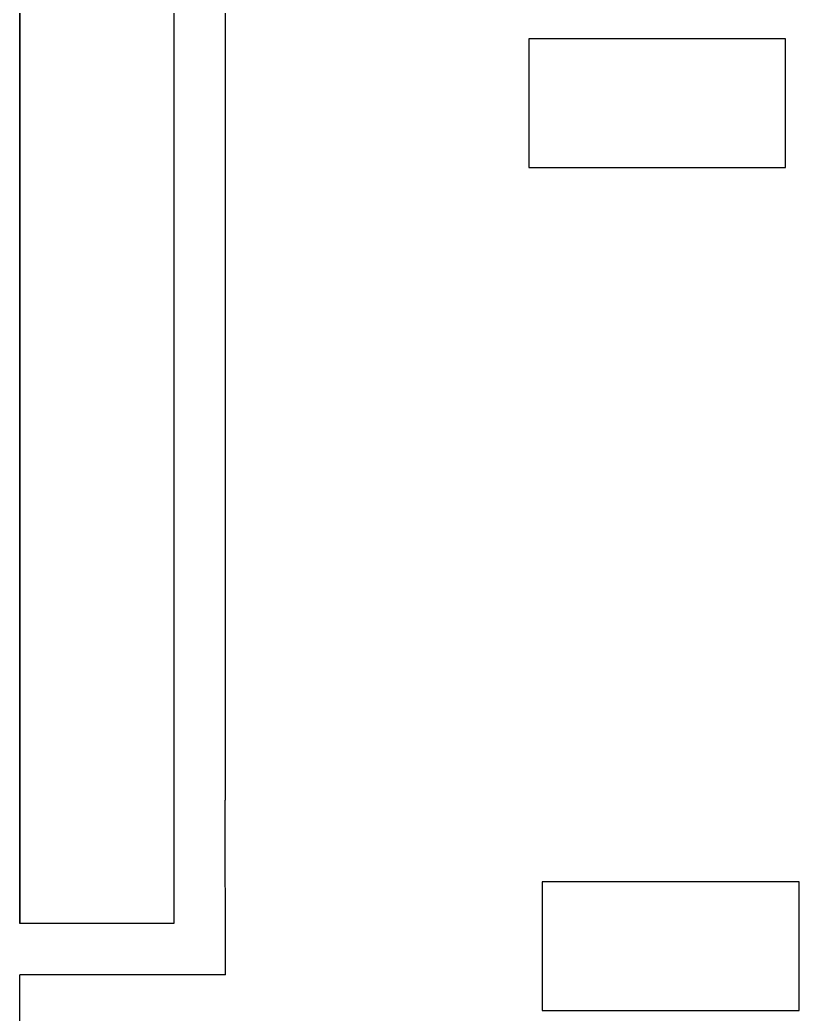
# Model space of a CAD drawing. Extents: x -19 to 297, y 0 to 420.
# Drawn here: x 68.67 to 76.25, y 217.59 to 227.26 of the extents above; entities that cross this region are included whole.
import ezdxf

# ---------------------------------------------------------------- set-up
doc = ezdxf.new("R2010")
doc.units = 0
doc.header["$MEASUREMENT"] = 0
doc.linetypes.add('K5LT_BASIC', pattern=[0])
doc.layers.add('Системный слой', color=7, linetype='Continuous')

# ---------------------------------------------------------------- blocks, each defined once
blk = doc.blocks.new('*U')
at = {"layer": 'Системный слой', "color": 5, "linetype": 'K5LT_BASIC'}
for p, q in [((76.1203, 227.0786), (73.6203, 227.0786)), ((73.6203, 227.0786), (73.6203, 225.8286)), ((76.1203, 225.8286), (76.1203, 227.0786)), ((73.6203, 225.8286), (76.1203, 225.8286)), ((76.2526, 218.8766), (73.7526, 218.8766)), ((73.7526, 218.8766), (73.7526, 217.6266)), ((76.2526, 217.6266), (76.2526, 218.8766)), ((73.7526, 217.6266), (76.2526, 217.6266))]:
    blk.add_line(p, q, dxfattribs=at)

msp = doc.modelspace()

# ---------------------------------------------------------------- linework, layer by layer
at = {"layer": 'Системный слой', "color": 5, "linetype": 'K5LT_BASIC'}
for p, q in [((68.6667, 251.1457), (68.6667, 218.4719)), ((70.6667, 240.5646), (70.6667, 219.6703)), ((68.6667, 218.4719), (68.6667, 236.0648)), ((70.1667, 236.0648), (70.1667, 218.4719)), ((70.667, 217.972), (70.6667, 219.6703)), ((70.1667, 218.4719), (68.6667, 218.4719)), ((70.667, 217.972), (68.6667, 217.972)), ((68.6667, 217.1568), (68.6667, 217.972))]:
    msp.add_line(p, q, dxfattribs=at)

# ---------------------------------------------------------------- block references
at = {"layer": 'Системный слой'}
msp.add_blockref('*U', (0, 0), dxfattribs=at)
msp.add_blockref('*U', (0, 0), dxfattribs=at)
msp.add_blockref('*U', (0, 0), dxfattribs=at)
msp.add_blockref('*U', (0, 0), dxfattribs=at)
msp.add_blockref('*U', (0, 0), dxfattribs=at)
msp.add_blockref('*U', (0, 0), dxfattribs=at)
msp.add_blockref('*U', (0, 0), dxfattribs=at)
msp.add_blockref('*U', (0, 0), dxfattribs=at)
msp.add_blockref('*U', (0, 0), dxfattribs=at)
msp.add_blockref('*U', (0, 0), dxfattribs=at)
msp.add_blockref('*U', (0, 0), dxfattribs=at)
msp.add_blockref('*U', (0, 0), dxfattribs=at)
msp.add_blockref('*U', (0, 0), dxfattribs=at)
msp.add_blockref('*U', (0, 0), dxfattribs=at)
msp.add_blockref('*U', (0, 0), dxfattribs=at)
msp.add_blockref('*U', (0, 0), dxfattribs=at)
msp.add_blockref('*U', (0, 0), dxfattribs=at)
msp.add_blockref('*U', (0, 0), dxfattribs=at)
msp.add_blockref('*U', (0, 0), dxfattribs=at)
msp.add_blockref('*U', (0, 0), dxfattribs=at)
msp.add_blockref('*U', (0, 0), dxfattribs=at)
msp.add_blockref('*U', (0, 0), dxfattribs=at)
msp.add_blockref('*U', (0, 0), dxfattribs=at)
msp.add_blockref('*U', (0, 0), dxfattribs=at)
msp.add_blockref('*U', (0, 0), dxfattribs=at)
msp.add_blockref('*U', (0, 0), dxfattribs=at)
msp.add_blockref('*U', (0, 0), dxfattribs=at)
msp.add_blockref('*U', (0, 0), dxfattribs=at)
msp.add_blockref('*U', (0, 0), dxfattribs=at)
msp.add_blockref('*U', (0, 0), dxfattribs=at)
msp.add_blockref('*U', (0, 0), dxfattribs=at)
msp.add_blockref('*U', (0, 0), dxfattribs=at)
msp.add_blockref('*U', (0, 0), dxfattribs=at)
msp.add_blockref('*U', (0, 0), dxfattribs=at)
msp.add_blockref('*U', (0, 0), dxfattribs=at)
msp.add_blockref('*U', (0, 0), dxfattribs=at)
msp.add_blockref('*U', (0, 0), dxfattribs=at)
msp.add_blockref('*U', (0, 0), dxfattribs=at)
msp.add_blockref('*U', (0, 0), dxfattribs=at)
msp.add_blockref('*U', (0, 0), dxfattribs=at)
msp.add_blockref('*U', (0, 0), dxfattribs=at)
msp.add_blockref('*U', (0, 0), dxfattribs=at)
msp.add_blockref('*U', (0, 0), dxfattribs=at)
msp.add_blockref('*U', (0, 0), dxfattribs=at)
msp.add_blockref('*U', (0, 0), dxfattribs=at)
msp.add_blockref('*U', (0, 0), dxfattribs=at)
msp.add_blockref('*U', (0, 0), dxfattribs=at)
msp.add_blockref('*U', (0, 0), dxfattribs=at)
msp.add_blockref('*U', (0, 0), dxfattribs=at)
msp.add_blockref('*U', (0, 0), dxfattribs=at)
msp.add_blockref('*U', (0, 0), dxfattribs=at)
msp.add_blockref('*U', (0, 0), dxfattribs=at)
msp.add_blockref('*U', (0, 0), dxfattribs=at)
msp.add_blockref('*U', (0, 0), dxfattribs=at)
msp.add_blockref('*U', (0, 0), dxfattribs=at)
msp.add_blockref('*U', (0, 0), dxfattribs=at)
msp.add_blockref('*U', (0, 0), dxfattribs=at)
msp.add_blockref('*U', (0, 0), dxfattribs=at)
msp.add_blockref('*U', (0, 0), dxfattribs=at)
msp.add_blockref('*U', (0, 0), dxfattribs=at)
msp.add_blockref('*U', (0, 0), dxfattribs=at)
msp.add_blockref('*U', (0, 0), dxfattribs=at)
msp.add_blockref('*U', (0, 0), dxfattribs=at)
msp.add_blockref('*U', (0, 0), dxfattribs=at)
msp.add_blockref('*U', (0, 0), dxfattribs=at)
msp.add_blockref('*U', (0, 0), dxfattribs=at)
msp.add_blockref('*U', (0, 0), dxfattribs=at)
msp.add_blockref('*U', (0, 0), dxfattribs=at)
msp.add_blockref('*U', (0, 0), dxfattribs=at)
msp.add_blockref('*U', (0, 0), dxfattribs=at)
msp.add_blockref('*U', (0, 0), dxfattribs=at)
msp.add_blockref('*U', (0, 0), dxfattribs=at)
msp.add_blockref('*U', (0, 0), dxfattribs=at)
msp.add_blockref('*U', (0, 0), dxfattribs=at)
msp.add_blockref('*U', (0, 0), dxfattribs=at)
msp.add_blockref('*U', (0, 0), dxfattribs=at)
msp.add_blockref('*U', (0, 0), dxfattribs=at)
msp.add_blockref('*U', (0, 0), dxfattribs=at)
msp.add_blockref('*U', (0, 0), dxfattribs=at)
msp.add_blockref('*U', (0, 0), dxfattribs=at)
msp.add_blockref('*U', (0, 0), dxfattribs=at)
msp.add_blockref('*U', (0, 0), dxfattribs=at)
msp.add_blockref('*U', (0, 0), dxfattribs=at)
msp.add_blockref('*U', (0, 0), dxfattribs=at)
msp.add_blockref('*U', (0, 0), dxfattribs=at)
msp.add_blockref('*U', (0, 0), dxfattribs=at)
msp.add_blockref('*U', (0, 0), dxfattribs=at)
msp.add_blockref('*U', (0, 0), dxfattribs=at)
msp.add_blockref('*U', (0, 0), dxfattribs=at)
msp.add_blockref('*U', (0, 0), dxfattribs=at)
msp.add_blockref('*U', (0, 0), dxfattribs=at)
msp.add_blockref('*U', (0, 0), dxfattribs=at)
msp.add_blockref('*U', (0, 0), dxfattribs=at)
msp.add_blockref('*U', (0, 0), dxfattribs=at)
msp.add_blockref('*U', (0, 0), dxfattribs=at)
msp.add_blockref('*U', (0, 0), dxfattribs=at)
msp.add_blockref('*U', (0, 0), dxfattribs=at)
msp.add_blockref('*U', (0, 0), dxfattribs=at)
msp.add_blockref('*U', (0, 0), dxfattribs=at)
msp.add_blockref('*U', (0, 0), dxfattribs=at)
msp.add_blockref('*U', (0, 0), dxfattribs=at)
msp.add_blockref('*U', (0, 0), dxfattribs=at)
msp.add_blockref('*U', (0, 0), dxfattribs=at)
msp.add_blockref('*U', (0, 0), dxfattribs=at)
msp.add_blockref('*U', (0, 0), dxfattribs=at)
msp.add_blockref('*U', (0, 0), dxfattribs=at)
msp.add_blockref('*U', (0, 0), dxfattribs=at)
msp.add_blockref('*U', (0, 0), dxfattribs=at)
msp.add_blockref('*U', (0, 0), dxfattribs=at)
msp.add_blockref('*U', (0, 0), dxfattribs=at)
msp.add_blockref('*U', (0, 0), dxfattribs=at)
msp.add_blockref('*U', (0, 0), dxfattribs=at)
msp.add_blockref('*U', (0, 0), dxfattribs=at)
msp.add_blockref('*U', (0, 0), dxfattribs=at)
msp.add_blockref('*U', (0, 0), dxfattribs=at)
msp.add_blockref('*U', (0, 0), dxfattribs=at)
msp.add_blockref('*U', (0, 0), dxfattribs=at)
msp.add_blockref('*U', (0, 0), dxfattribs=at)
msp.add_blockref('*U', (0, 0), dxfattribs=at)
msp.add_blockref('*U', (0, 0), dxfattribs=at)
msp.add_blockref('*U', (0, 0), dxfattribs=at)
msp.add_blockref('*U', (0, 0), dxfattribs=at)
msp.add_blockref('*U', (0, 0), dxfattribs=at)
msp.add_blockref('*U', (0, 0), dxfattribs=at)
msp.add_blockref('*U', (0, 0), dxfattribs=at)
msp.add_blockref('*U', (0, 0), dxfattribs=at)
msp.add_blockref('*U', (0, 0), dxfattribs=at)
msp.add_blockref('*U', (0, 0), dxfattribs=at)
msp.add_blockref('*U', (0, 0), dxfattribs=at)
msp.add_blockref('*U', (0, 0), dxfattribs=at)
msp.add_blockref('*U', (0, 0), dxfattribs=at)
msp.add_blockref('*U', (0, 0), dxfattribs=at)
msp.add_blockref('*U', (0, 0), dxfattribs=at)
msp.add_blockref('*U', (0, 0), dxfattribs=at)
msp.add_blockref('*U', (0, 0), dxfattribs=at)
msp.add_blockref('*U', (0, 0), dxfattribs=at)
msp.add_blockref('*U', (0, 0), dxfattribs=at)
msp.add_blockref('*U', (0, 0), dxfattribs=at)
msp.add_blockref('*U', (0, 0), dxfattribs=at)
msp.add_blockref('*U', (0, 0), dxfattribs=at)
msp.add_blockref('*U', (0, 0), dxfattribs=at)
msp.add_blockref('*U', (0, 0), dxfattribs=at)
msp.add_blockref('*U', (0, 0), dxfattribs=at)
msp.add_blockref('*U', (0, 0), dxfattribs=at)
msp.add_blockref('*U', (0, 0), dxfattribs=at)
msp.add_blockref('*U', (0, 0), dxfattribs=at)
msp.add_blockref('*U', (0, 0), dxfattribs=at)
msp.add_blockref('*U', (0, 0), dxfattribs=at)
msp.add_blockref('*U', (0, 0), dxfattribs=at)
msp.add_blockref('*U', (0, 0), dxfattribs=at)
msp.add_blockref('*U', (0, 0), dxfattribs=at)
msp.add_blockref('*U', (0, 0), dxfattribs=at)
msp.add_blockref('*U', (0, 0), dxfattribs=at)
msp.add_blockref('*U', (0, 0), dxfattribs=at)
msp.add_blockref('*U', (0, 0), dxfattribs=at)
msp.add_blockref('*U', (0, 0), dxfattribs=at)
msp.add_blockref('*U', (0, 0), dxfattribs=at)
msp.add_blockref('*U', (0, 0), dxfattribs=at)
msp.add_blockref('*U', (0, 0), dxfattribs=at)
msp.add_blockref('*U', (0, 0), dxfattribs=at)
msp.add_blockref('*U', (0, 0), dxfattribs=at)
msp.add_blockref('*U', (0, 0), dxfattribs=at)
msp.add_blockref('*U', (0, 0), dxfattribs=at)
msp.add_blockref('*U', (0, 0), dxfattribs=at)
msp.add_blockref('*U', (0, 0), dxfattribs=at)
msp.add_blockref('*U', (0, 0), dxfattribs=at)
msp.add_blockref('*U', (0, 0), dxfattribs=at)
msp.add_blockref('*U', (0, 0), dxfattribs=at)
msp.add_blockref('*U', (0, 0), dxfattribs=at)
msp.add_blockref('*U', (0, 0), dxfattribs=at)
msp.add_blockref('*U', (0, 0), dxfattribs=at)
msp.add_blockref('*U', (0, 0), dxfattribs=at)
msp.add_blockref('*U', (0, 0), dxfattribs=at)
msp.add_blockref('*U', (0, 0), dxfattribs=at)
msp.add_blockref('*U', (0, 0), dxfattribs=at)
msp.add_blockref('*U', (0, 0), dxfattribs=at)
msp.add_blockref('*U', (0, 0), dxfattribs=at)
msp.add_blockref('*U', (0, 0), dxfattribs=at)
msp.add_blockref('*U', (0, 0), dxfattribs=at)
msp.add_blockref('*U', (0, 0), dxfattribs=at)
msp.add_blockref('*U', (0, 0), dxfattribs=at)
msp.add_blockref('*U', (0, 0), dxfattribs=at)
msp.add_blockref('*U', (0, 0), dxfattribs=at)
msp.add_blockref('*U', (0, 0), dxfattribs=at)
msp.add_blockref('*U', (0, 0), dxfattribs=at)
msp.add_blockref('*U', (0, 0), dxfattribs=at)
msp.add_blockref('*U', (0, 0), dxfattribs=at)
msp.add_blockref('*U', (0, 0), dxfattribs=at)
msp.add_blockref('*U', (0, 0), dxfattribs=at)
msp.add_blockref('*U', (0, 0), dxfattribs=at)
msp.add_blockref('*U', (0, 0), dxfattribs=at)
msp.add_blockref('*U', (0, 0), dxfattribs=at)
msp.add_blockref('*U', (0, 0), dxfattribs=at)
msp.add_blockref('*U', (0, 0), dxfattribs=at)
msp.add_blockref('*U', (0, 0), dxfattribs=at)
msp.add_blockref('*U', (0, 0), dxfattribs=at)
msp.add_blockref('*U', (0, 0), dxfattribs=at)
msp.add_blockref('*U', (0, 0), dxfattribs=at)
msp.add_blockref('*U', (0, 0), dxfattribs=at)
msp.add_blockref('*U', (0, 0), dxfattribs=at)
msp.add_blockref('*U', (0, 0), dxfattribs=at)
msp.add_blockref('*U', (0, 0), dxfattribs=at)
msp.add_blockref('*U', (0, 0), dxfattribs=at)
msp.add_blockref('*U', (0, 0), dxfattribs=at)
msp.add_blockref('*U', (0, 0), dxfattribs=at)
msp.add_blockref('*U', (0, 0), dxfattribs=at)
msp.add_blockref('*U', (0, 0), dxfattribs=at)
msp.add_blockref('*U', (0, 0), dxfattribs=at)
msp.add_blockref('*U', (0, 0), dxfattribs=at)
msp.add_blockref('*U', (0, 0), dxfattribs=at)
msp.add_blockref('*U', (0, 0), dxfattribs=at)
msp.add_blockref('*U', (0, 0), dxfattribs=at)
msp.add_blockref('*U', (0, 0), dxfattribs=at)
msp.add_blockref('*U', (0, 0), dxfattribs=at)
msp.add_blockref('*U', (0, 0), dxfattribs=at)
msp.add_blockref('*U', (0, 0), dxfattribs=at)
msp.add_blockref('*U', (0, 0), dxfattribs=at)
msp.add_blockref('*U', (0, 0), dxfattribs=at)
msp.add_blockref('*U', (0, 0), dxfattribs=at)
msp.add_blockref('*U', (0, 0), dxfattribs=at)
msp.add_blockref('*U', (0, 0), dxfattribs=at)
msp.add_blockref('*U', (0, 0), dxfattribs=at)
msp.add_blockref('*U', (0, 0), dxfattribs=at)
msp.add_blockref('*U', (0, 0), dxfattribs=at)
msp.add_blockref('*U', (0, 0), dxfattribs=at)
msp.add_blockref('*U', (0, 0), dxfattribs=at)
msp.add_blockref('*U', (0, 0), dxfattribs=at)
msp.add_blockref('*U', (0, 0), dxfattribs=at)
msp.add_blockref('*U', (0, 0), dxfattribs=at)
msp.add_blockref('*U', (0, 0), dxfattribs=at)
msp.add_blockref('*U', (0, 0), dxfattribs=at)
msp.add_blockref('*U', (0, 0), dxfattribs=at)
msp.add_blockref('*U', (0, 0), dxfattribs=at)
msp.add_blockref('*U', (0, 0), dxfattribs=at)
msp.add_blockref('*U', (0, 0), dxfattribs=at)
msp.add_blockref('*U', (0, 0), dxfattribs=at)
msp.add_blockref('*U', (0, 0), dxfattribs=at)
msp.add_blockref('*U', (0, 0), dxfattribs=at)
msp.add_blockref('*U', (0, 0), dxfattribs=at)
msp.add_blockref('*U', (0, 0), dxfattribs=at)
msp.add_blockref('*U', (0, 0), dxfattribs=at)
msp.add_blockref('*U', (0, 0), dxfattribs=at)
msp.add_blockref('*U', (0, 0), dxfattribs=at)
msp.add_blockref('*U', (0, 0), dxfattribs=at)
msp.add_blockref('*U', (0, 0), dxfattribs=at)
msp.add_blockref('*U', (0, 0), dxfattribs=at)
msp.add_blockref('*U', (0, 0), dxfattribs=at)
msp.add_blockref('*U', (0, 0), dxfattribs=at)
msp.add_blockref('*U', (0, 0), dxfattribs=at)
msp.add_blockref('*U', (0, 0), dxfattribs=at)
msp.add_blockref('*U', (0, 0), dxfattribs=at)
msp.add_blockref('*U', (0, 0), dxfattribs=at)
msp.add_blockref('*U', (0, 0), dxfattribs=at)
msp.add_blockref('*U', (0, 0), dxfattribs=at)
msp.add_blockref('*U', (0, 0), dxfattribs=at)
msp.add_blockref('*U', (0, 0), dxfattribs=at)
msp.add_blockref('*U', (0, 0), dxfattribs=at)
msp.add_blockref('*U', (0, 0), dxfattribs=at)
msp.add_blockref('*U', (0, 0), dxfattribs=at)
msp.add_blockref('*U', (0, 0), dxfattribs=at)
msp.add_blockref('*U', (0, 0), dxfattribs=at)
msp.add_blockref('*U', (0, 0), dxfattribs=at)
msp.add_blockref('*U', (0, 0), dxfattribs=at)
msp.add_blockref('*U', (0, 0), dxfattribs=at)
msp.add_blockref('*U', (0, 0), dxfattribs=at)
msp.add_blockref('*U', (0, 0), dxfattribs=at)
msp.add_blockref('*U', (0, 0), dxfattribs=at)
msp.add_blockref('*U', (0, 0), dxfattribs=at)
msp.add_blockref('*U', (0, 0), dxfattribs=at)
msp.add_blockref('*U', (0, 0), dxfattribs=at)
msp.add_blockref('*U', (0, 0), dxfattribs=at)
msp.add_blockref('*U', (0, 0), dxfattribs=at)
msp.add_blockref('*U', (0, 0), dxfattribs=at)
msp.add_blockref('*U', (0, 0), dxfattribs=at)
msp.add_blockref('*U', (0, 0), dxfattribs=at)
msp.add_blockref('*U', (0, 0), dxfattribs=at)
msp.add_blockref('*U', (0, 0), dxfattribs=at)
msp.add_blockref('*U', (0, 0), dxfattribs=at)
msp.add_blockref('*U', (0, 0), dxfattribs=at)
msp.add_blockref('*U', (0, 0), dxfattribs=at)
msp.add_blockref('*U', (0, 0), dxfattribs=at)
msp.add_blockref('*U', (0, 0), dxfattribs=at)
msp.add_blockref('*U', (0, 0), dxfattribs=at)
msp.add_blockref('*U', (0, 0), dxfattribs=at)
msp.add_blockref('*U', (0, 0), dxfattribs=at)
msp.add_blockref('*U', (0, 0), dxfattribs=at)
msp.add_blockref('*U', (0, 0), dxfattribs=at)
msp.add_blockref('*U', (0, 0), dxfattribs=at)
msp.add_blockref('*U', (0, 0), dxfattribs=at)
msp.add_blockref('*U', (0, 0), dxfattribs=at)
msp.add_blockref('*U', (0, 0), dxfattribs=at)
msp.add_blockref('*U', (0, 0), dxfattribs=at)
msp.add_blockref('*U', (0, 0), dxfattribs=at)
msp.add_blockref('*U', (0, 0), dxfattribs=at)
msp.add_blockref('*U', (0, 0), dxfattribs=at)
msp.add_blockref('*U', (0, 0), dxfattribs=at)
msp.add_blockref('*U', (0, 0), dxfattribs=at)
msp.add_blockref('*U', (0, 0), dxfattribs=at)
msp.add_blockref('*U', (0, 0), dxfattribs=at)
msp.add_blockref('*U', (0, 0), dxfattribs=at)
msp.add_blockref('*U', (0, 0), dxfattribs=at)
msp.add_blockref('*U', (0, 0), dxfattribs=at)
msp.add_blockref('*U', (0, 0), dxfattribs=at)
msp.add_blockref('*U', (0, 0), dxfattribs=at)
msp.add_blockref('*U', (0, 0), dxfattribs=at)
msp.add_blockref('*U', (0, 0), dxfattribs=at)
msp.add_blockref('*U', (0, 0), dxfattribs=at)
msp.add_blockref('*U', (0, 0), dxfattribs=at)
msp.add_blockref('*U', (0, 0), dxfattribs=at)
msp.add_blockref('*U', (0, 0), dxfattribs=at)
msp.add_blockref('*U', (0, 0), dxfattribs=at)
msp.add_blockref('*U', (0, 0), dxfattribs=at)
msp.add_blockref('*U', (0, 0), dxfattribs=at)
msp.add_blockref('*U', (0, 0), dxfattribs=at)
msp.add_blockref('*U', (0, 0), dxfattribs=at)
msp.add_blockref('*U', (0, 0), dxfattribs=at)
msp.add_blockref('*U', (0, 0), dxfattribs=at)
msp.add_blockref('*U', (0, 0), dxfattribs=at)
msp.add_blockref('*U', (0, 0), dxfattribs=at)
msp.add_blockref('*U', (0, 0), dxfattribs=at)
msp.add_blockref('*U', (0, 0), dxfattribs=at)
msp.add_blockref('*U', (0, 0), dxfattribs=at)
msp.add_blockref('*U', (0, 0), dxfattribs=at)
msp.add_blockref('*U', (0, 0), dxfattribs=at)
msp.add_blockref('*U', (0, 0), dxfattribs=at)
msp.add_blockref('*U', (0, 0), dxfattribs=at)
msp.add_blockref('*U', (0, 0), dxfattribs=at)
msp.add_blockref('*U', (0, 0), dxfattribs=at)
msp.add_blockref('*U', (0, 0), dxfattribs=at)
msp.add_blockref('*U', (0, 0), dxfattribs=at)
msp.add_blockref('*U', (0, 0), dxfattribs=at)
msp.add_blockref('*U', (0, 0), dxfattribs=at)
msp.add_blockref('*U', (0, 0), dxfattribs=at)
msp.add_blockref('*U', (0, 0), dxfattribs=at)
msp.add_blockref('*U', (0, 0), dxfattribs=at)
msp.add_blockref('*U', (0, 0), dxfattribs=at)
msp.add_blockref('*U', (0, 0), dxfattribs=at)
msp.add_blockref('*U', (0, 0), dxfattribs=at)
msp.add_blockref('*U', (0, 0), dxfattribs=at)
msp.add_blockref('*U', (0, 0), dxfattribs=at)
msp.add_blockref('*U', (0, 0), dxfattribs=at)
msp.add_blockref('*U', (0, 0), dxfattribs=at)
msp.add_blockref('*U', (0, 0), dxfattribs=at)
msp.add_blockref('*U', (0, 0), dxfattribs=at)
msp.add_blockref('*U', (0, 0), dxfattribs=at)
msp.add_blockref('*U', (0, 0), dxfattribs=at)
msp.add_blockref('*U', (0, 0), dxfattribs=at)
msp.add_blockref('*U', (0, 0), dxfattribs=at)
msp.add_blockref('*U', (0, 0), dxfattribs=at)
msp.add_blockref('*U', (0, 0), dxfattribs=at)
msp.add_blockref('*U', (0, 0), dxfattribs=at)
msp.add_blockref('*U', (0, 0), dxfattribs=at)
msp.add_blockref('*U', (0, 0), dxfattribs=at)
msp.add_blockref('*U', (0, 0), dxfattribs=at)
msp.add_blockref('*U', (0, 0), dxfattribs=at)
msp.add_blockref('*U', (0, 0), dxfattribs=at)
msp.add_blockref('*U', (0, 0), dxfattribs=at)
msp.add_blockref('*U', (0, 0), dxfattribs=at)
msp.add_blockref('*U', (0, 0), dxfattribs=at)
msp.add_blockref('*U', (0, 0), dxfattribs=at)
msp.add_blockref('*U', (0, 0), dxfattribs=at)
msp.add_blockref('*U', (0, 0), dxfattribs=at)
msp.add_blockref('*U', (0, 0), dxfattribs=at)
msp.add_blockref('*U', (0, 0), dxfattribs=at)
msp.add_blockref('*U', (0, 0), dxfattribs=at)
msp.add_blockref('*U', (0, 0), dxfattribs=at)
msp.add_blockref('*U', (0, 0), dxfattribs=at)
msp.add_blockref('*U', (0, 0), dxfattribs=at)
msp.add_blockref('*U', (0, 0), dxfattribs=at)
msp.add_blockref('*U', (0, 0), dxfattribs=at)
msp.add_blockref('*U', (0, 0), dxfattribs=at)
msp.add_blockref('*U', (0, 0), dxfattribs=at)
msp.add_blockref('*U', (0, 0), dxfattribs=at)
msp.add_blockref('*U', (0, 0), dxfattribs=at)
msp.add_blockref('*U', (0, 0), dxfattribs=at)
msp.add_blockref('*U', (0, 0), dxfattribs=at)
msp.add_blockref('*U', (0, 0), dxfattribs=at)
msp.add_blockref('*U', (0, 0), dxfattribs=at)
msp.add_blockref('*U', (0, 0), dxfattribs=at)
msp.add_blockref('*U', (0, 0), dxfattribs=at)
msp.add_blockref('*U', (0, 0), dxfattribs=at)
msp.add_blockref('*U', (0, 0), dxfattribs=at)
msp.add_blockref('*U', (0, 0), dxfattribs=at)
msp.add_blockref('*U', (0, 0), dxfattribs=at)
msp.add_blockref('*U', (0, 0), dxfattribs=at)
msp.add_blockref('*U', (0, 0), dxfattribs=at)
msp.add_blockref('*U', (0, 0), dxfattribs=at)
msp.add_blockref('*U', (0, 0), dxfattribs=at)
msp.add_blockref('*U', (0, 0), dxfattribs=at)
msp.add_blockref('*U', (0, 0), dxfattribs=at)
msp.add_blockref('*U', (0, 0), dxfattribs=at)
msp.add_blockref('*U', (0, 0), dxfattribs=at)
msp.add_blockref('*U', (0, 0), dxfattribs=at)
msp.add_blockref('*U', (0, 0), dxfattribs=at)
msp.add_blockref('*U', (0, 0), dxfattribs=at)
msp.add_blockref('*U', (0, 0), dxfattribs=at)
msp.add_blockref('*U', (0, 0), dxfattribs=at)
msp.add_blockref('*U', (0, 0), dxfattribs=at)
msp.add_blockref('*U', (0, 0), dxfattribs=at)
msp.add_blockref('*U', (0, 0), dxfattribs=at)
msp.add_blockref('*U', (0, 0), dxfattribs=at)
msp.add_blockref('*U', (0, 0), dxfattribs=at)
msp.add_blockref('*U', (0, 0), dxfattribs=at)
msp.add_blockref('*U', (0, 0), dxfattribs=at)
msp.add_blockref('*U', (0, 0), dxfattribs=at)
msp.add_blockref('*U', (0, 0), dxfattribs=at)
msp.add_blockref('*U', (0, 0), dxfattribs=at)
msp.add_blockref('*U', (0, 0), dxfattribs=at)
msp.add_blockref('*U', (0, 0), dxfattribs=at)
msp.add_blockref('*U', (0, 0), dxfattribs=at)
msp.add_blockref('*U', (0, 0), dxfattribs=at)
msp.add_blockref('*U', (0, 0), dxfattribs=at)
msp.add_blockref('*U', (0, 0), dxfattribs=at)
msp.add_blockref('*U', (0, 0), dxfattribs=at)
msp.add_blockref('*U', (0, 0), dxfattribs=at)
msp.add_blockref('*U', (0, 0), dxfattribs=at)
msp.add_blockref('*U', (0, 0), dxfattribs=at)
msp.add_blockref('*U', (0, 0), dxfattribs=at)
msp.add_blockref('*U', (0, 0), dxfattribs=at)
msp.add_blockref('*U', (0, 0), dxfattribs=at)
msp.add_blockref('*U', (0, 0), dxfattribs=at)
msp.add_blockref('*U', (0, 0), dxfattribs=at)
msp.add_blockref('*U', (0, 0), dxfattribs=at)
msp.add_blockref('*U', (0, 0), dxfattribs=at)
msp.add_blockref('*U', (0, 0), dxfattribs=at)
msp.add_blockref('*U', (0, 0), dxfattribs=at)
msp.add_blockref('*U', (0, 0), dxfattribs=at)
msp.add_blockref('*U', (0, 0), dxfattribs=at)
msp.add_blockref('*U', (0, 0), dxfattribs=at)
msp.add_blockref('*U', (0, 0), dxfattribs=at)
msp.add_blockref('*U', (0, 0), dxfattribs=at)
msp.add_blockref('*U', (0, 0), dxfattribs=at)
msp.add_blockref('*U', (0, 0), dxfattribs=at)
msp.add_blockref('*U', (0, 0), dxfattribs=at)
msp.add_blockref('*U', (0, 0), dxfattribs=at)
msp.add_blockref('*U', (0, 0), dxfattribs=at)
msp.add_blockref('*U', (0, 0), dxfattribs=at)
msp.add_blockref('*U', (0, 0), dxfattribs=at)
msp.add_blockref('*U', (0, 0), dxfattribs=at)
msp.add_blockref('*U', (0, 0), dxfattribs=at)
msp.add_blockref('*U', (0, 0), dxfattribs=at)
msp.add_blockref('*U', (0, 0), dxfattribs=at)
msp.add_blockref('*U', (0, 0), dxfattribs=at)
msp.add_blockref('*U', (0, 0), dxfattribs=at)
msp.add_blockref('*U', (0, 0), dxfattribs=at)
msp.add_blockref('*U', (0, 0), dxfattribs=at)
msp.add_blockref('*U', (0, 0), dxfattribs=at)
msp.add_blockref('*U', (0, 0), dxfattribs=at)
msp.add_blockref('*U', (0, 0), dxfattribs=at)
msp.add_blockref('*U', (0, 0), dxfattribs=at)

doc.saveas('drawing.dxf')
